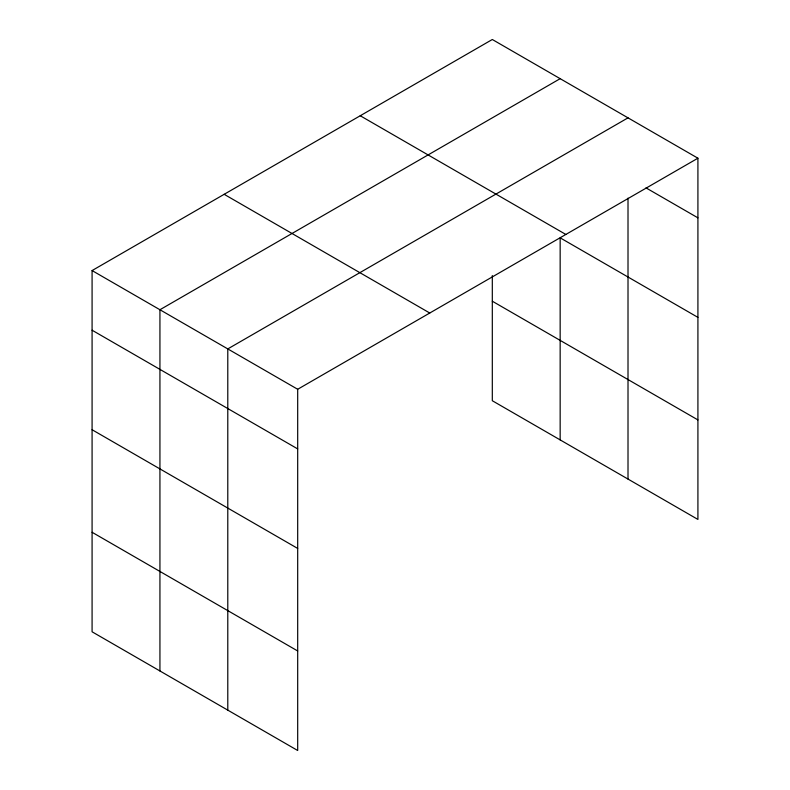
<?xml version="1.0" encoding="UTF-8"?>
<svg xmlns="http://www.w3.org/2000/svg" width="790" height="790" viewBox="0 0 790 790"><rect width="100%" height="100%" fill="white"/><g stroke="black" fill="none" stroke-linecap="round" stroke-linejoin="round"><path stroke-width="1.19" d="M697.916 158.207L297.692 389.272L297.692 750.5L92.084 631.793L92.084 270.565L492.308 39.5L697.916 158.207L697.916 519.435L492.308 400.728L492.308 275.572M560.159 78.674L159.936 309.739L159.936 670.967M628.011 117.848L227.787 348.913L227.787 710.141M646.013 187.882L697.916 217.843M360.24 115.755L565.837 234.452M697.916 317.373L560.159 237.839L560.159 439.902M492.308 301.207L697.916 419.915M224.163 194.31L429.76 313.018M92.084 270.565L297.692 389.272M92.084 330.21L297.692 448.908M92.084 429.73L297.692 548.438M92.084 532.272L297.692 650.98M628.011 198.122L628.011 479.076"/></g></svg>
